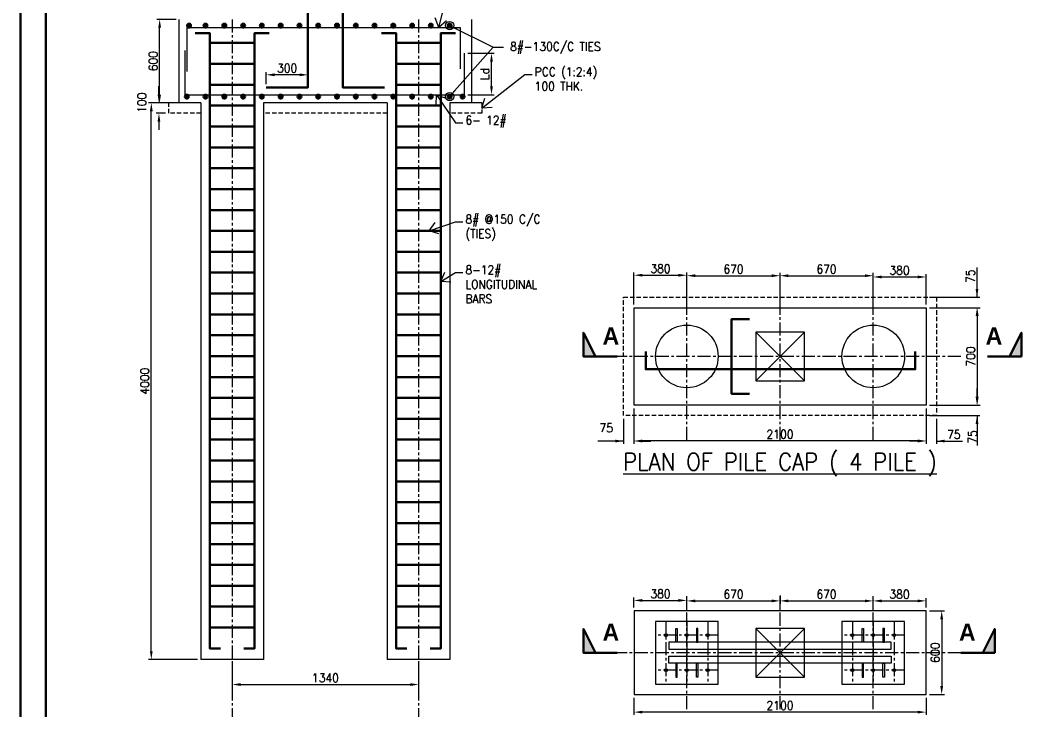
# Model space of a CAD drawing. Header units: millimetres. Extents: x 0 to 1124626, y -157535 to 82123.
# Drawn here: x 436268 to 450911, y 6756 to 16660 of the extents above; entities that cross this region are included whole.
import ezdxf
from ezdxf.enums import TextEntityAlignment as Align

# ---------------------------------------------------------------- set-up
doc = ezdxf.new("R2010")
doc.units = ezdxf.units.MM
doc.header["$MEASUREMENT"] = 0
doc.linetypes.add('CENTER', pattern=[2, 1.25, -0.25, 0.25, -0.25])
doc.linetypes.add('DASHED', pattern=[0.75, 0.5, -0.25])
for name, color, linetype, lineweight in [('CN', 253, 'Continuous', 15), ('Dim', 6, 'Continuous', 13), ('FOOTING', 171, 'Continuous', 15), ('PEDESTAL', 232, 'Continuous', 15), ('rSHEET', 2, 'Continuous', 30), ('STEEL', 240, 'Continuous', 30), ('Text', 7, 'Continuous', 15), ('TEXT-4', 2, 'Continuous', 25), ('TITLE TEXT', 50, 'Continuous', 18)]:
    doc.layers.add(name, color=color, linetype=linetype, lineweight=lineweight)
doc.layers.add('SUGGESTION', color=7, linetype='Continuous')
doc.styles.add('111', font='bold.shx', dxfattribs={"width": 0.9, "height": 90})
doc.styles.add('MtX_romans_shx', font='romans.shx')
doc.styles.add('style1', font='romans.shx', dxfattribs={"width": 0.9, "height": 300})
doc.dimstyles.new('2.0 DIM-1', dxfattribs={"dimscale": 40, "dimtxt": 125, "dimasz": 3, "dimexe": 1, "dimexo": 1.2, "dimgap": 0.8, "dimtad": 1, "dimdec": 0, "dimlfac": 0.5, "dimzin": 1, "dimdsep": 46, "dimtxsty": 'style1', "dimcen": 2, "dimclrd": 8, "dimclre": 8, "dimclrt": 7, "dimadec": 0, "dimazin": 0, "dimtfac": 1, "dimtdec": 0, "dimtofl": 0, "dimtmove": 1, "dimatfit": 3, "dimfxl": 1, "dimtolj": 1, "dimtzin": 0, "dimlwd": 9, "dimlwe": 9, "dimarcsym": 1})
doc.dimstyles.new('Copy of DIM-1', dxfattribs={"dimscale": 40, "dimtxt": 125, "dimasz": 3, "dimexe": 1, "dimexo": 1.2, "dimgap": 0.8, "dimtad": 1, "dimdec": 0, "dimzin": 1, "dimdsep": 46, "dimtxsty": 'style1', "dimcen": 2, "dimclrd": 8, "dimclre": 8, "dimclrt": 7, "dimadec": 0, "dimazin": 0, "dimtfac": 1, "dimtdec": 0, "dimtofl": 0, "dimtmove": 1, "dimatfit": 3, "dimfxl": 1, "dimtolj": 1, "dimtzin": 0, "dimlwd": 9, "dimlwe": 9, "dimarcsym": 1})

# ---------------------------------------------------------------- blocks, each defined once
blk = doc.blocks.new('*D602')
at = {"layer": 'DEFPOINTS', "color": 0, "ltscale": 20, "transparency": 16777216}
for p in [(449483, 12531), (449483, 11131), (450028, 11131)]:
    blk.add_point(p, dxfattribs=at)
at = {"layer": 'Dim', "color": 8, "lineweight": 9, "ltscale": 20, "transparency": 16777216}
for p, q in [((449531, 12531), (450068, 12531)), ((450028, 12411), (450028, 11251)), ((449531, 11131), (450068, 11131))]:
    blk.add_line(p, q, dxfattribs=at)
at = {"layer": 'Dim', "color": 8, "ltscale": 20, "transparency": 16777216}
for points in [[(450048, 12411), (450008, 12411), (450028, 12531)], [(450008, 11251), (450048, 11251), (450028, 11131)]]:
    blk.add_solid(points, dxfattribs=at)
at = {"layer": 'Dim', "color": 7, "ltscale": 20, "transparency": 16777216, "insert": (449934, 11831), "char_height": 125, "attachment_point": 5, "rotation": 90, "style": 'style1'}
blk.add_mtext('\\A1;700', dxfattribs=at)
blk = doc.blocks.new('*D603')
at = {"layer": 'DEFPOINTS', "color": 0, "ltscale": 20, "transparency": 16777216}
for p in [(449292, 12681), (450025, 12681), (449292, 12531)]:
    blk.add_point(p, dxfattribs=at)
at = {"layer": 'Dim', "color": 8, "lineweight": 9, "ltscale": 20, "transparency": 16777216}
for p, q in [((450025, 12681), (450025, 13109)), ((450025, 12801), (450025, 12921)), ((449340, 12681), (450065, 12681)), ((449340, 12531), (450065, 12531)), ((450025, 12411), (450025, 12291))]:
    blk.add_line(p, q, dxfattribs=at)
at = {"layer": 'Dim', "color": 8, "ltscale": 20, "transparency": 16777216}
for points in [[(450005, 12801), (450045, 12801), (450025, 12681)], [(450045, 12411), (450005, 12411), (450025, 12531)]]:
    blk.add_solid(points, dxfattribs=at)
at = {"layer": 'Dim', "color": 7, "ltscale": 20, "transparency": 16777216, "insert": (449930, 12986), "char_height": 125, "attachment_point": 5, "rotation": 90, "style": 'style1'}
blk.add_mtext('\\A1;75', dxfattribs=at)
blk = doc.blocks.new('*D604')
at = {"layer": 'DEFPOINTS', "color": 0, "ltscale": 20, "transparency": 16777216}
for p in [(449292, 11131), (449292, 10981), (450025, 10981)]:
    blk.add_point(p, dxfattribs=at)
at = {"layer": 'Dim', "color": 8, "lineweight": 9, "ltscale": 20, "transparency": 16777216}
for p, q in [((450025, 11251), (450025, 11371)), ((449340, 11131), (450065, 11131)), ((449340, 10981), (450065, 10981)), ((450025, 10981), (450025, 10553)), ((450025, 10861), (450025, 10741))]:
    blk.add_line(p, q, dxfattribs=at)
at = {"layer": 'Dim', "color": 8, "ltscale": 20, "transparency": 16777216}
for points in [[(450005, 11251), (450045, 11251), (450025, 11131)], [(450045, 10861), (450005, 10861), (450025, 10981)]]:
    blk.add_solid(points, dxfattribs=at)
at = {"layer": 'Dim', "color": 7, "ltscale": 20, "transparency": 16777216, "insert": (449961, 10676), "char_height": 125, "attachment_point": 5, "rotation": 90, "style": 'style1'}
blk.add_mtext('\\A1;75', dxfattribs=at)
blk = doc.blocks.new('*D605')
at = {"layer": 'DEFPOINTS', "color": 0, "ltscale": 20, "transparency": 16777216}
for p in [(445852, 12998), (445092, 12531), (445852, 12531)]:
    blk.add_point(p, dxfattribs=at)
at = {"layer": 'Dim', "color": 8, "lineweight": 9, "ltscale": 20, "transparency": 16777216}
for p, q in [((445092, 12579), (445092, 13038)), ((445852, 12579), (445852, 13038)), ((445212, 12998), (445732, 12998))]:
    blk.add_line(p, q, dxfattribs=at)
at = {"layer": 'Dim', "color": 8, "ltscale": 20, "transparency": 16777216}
for points in [[(445212, 13018), (445212, 12978), (445092, 12998)], [(445732, 12978), (445732, 13018), (445852, 12998)]]:
    blk.add_solid(points, dxfattribs=at)
at = {"layer": 'Dim', "color": 7, "ltscale": 20, "transparency": 16777216, "insert": (445472, 13092), "char_height": 125, "attachment_point": 5, "style": 'style1'}
blk.add_mtext('\\A1;380', dxfattribs=at)
blk = doc.blocks.new('*D606')
at = {"layer": 'DEFPOINTS', "color": 0, "ltscale": 20, "transparency": 16777216}
for p in [(447192, 12991), (447192, 12800), (445852, 12531)]:
    blk.add_point(p, dxfattribs=at)
at = {"layer": 'Dim', "color": 8, "lineweight": 9, "ltscale": 20, "transparency": 16777216}
for p, q in [((445852, 12579), (445852, 13031)), ((445972, 12991), (447072, 12991)), ((447192, 12848), (447192, 13031))]:
    blk.add_line(p, q, dxfattribs=at)
at = {"layer": 'Dim', "color": 8, "ltscale": 20, "transparency": 16777216}
for points in [[(445972, 13011), (445972, 12971), (445852, 12991)], [(447072, 12971), (447072, 13011), (447192, 12991)]]:
    blk.add_solid(points, dxfattribs=at)
at = {"layer": 'Dim', "color": 7, "ltscale": 20, "transparency": 16777216, "insert": (446522, 13085), "char_height": 125, "attachment_point": 5, "style": 'style1'}
blk.add_mtext('\\A1;670', dxfattribs=at)
blk = doc.blocks.new('*D607')
at = {"layer": 'DEFPOINTS', "color": 0, "ltscale": 20, "transparency": 16777216}
for p in [(448532, 12991), (447192, 12531), (448532, 12531)]:
    blk.add_point(p, dxfattribs=at)
at = {"layer": 'Dim', "color": 8, "lineweight": 9, "ltscale": 20, "transparency": 16777216}
for p, q in [((447192, 12579), (447192, 13031)), ((447312, 12991), (448412, 12991)), ((448532, 12579), (448532, 13031))]:
    blk.add_line(p, q, dxfattribs=at)
at = {"layer": 'Dim', "color": 8, "ltscale": 20, "transparency": 16777216}
for points in [[(447312, 13011), (447312, 12971), (447192, 12991)], [(448412, 12971), (448412, 13011), (448532, 12991)]]:
    blk.add_solid(points, dxfattribs=at)
at = {"layer": 'Dim', "color": 7, "ltscale": 20, "transparency": 16777216, "insert": (447862, 13085), "char_height": 125, "attachment_point": 5, "style": 'style1'}
blk.add_mtext('\\A1;670', dxfattribs=at)
blk = doc.blocks.new('*D608')
at = {"layer": 'DEFPOINTS', "color": 0, "ltscale": 20, "transparency": 16777216}
for p in [(449292, 12973), (448532, 12531), (449292, 12531)]:
    blk.add_point(p, dxfattribs=at)
at = {"layer": 'Dim', "color": 8, "lineweight": 9, "ltscale": 20, "transparency": 16777216}
for p, q in [((448532, 12579), (448532, 13013)), ((448652, 12973), (449172, 12973)), ((449292, 12579), (449292, 13013))]:
    blk.add_line(p, q, dxfattribs=at)
at = {"layer": 'Dim', "color": 8, "ltscale": 20, "transparency": 16777216}
for points in [[(448652, 12993), (448652, 12953), (448532, 12973)], [(449172, 12953), (449172, 12993), (449292, 12973)]]:
    blk.add_solid(points, dxfattribs=at)
at = {"layer": 'Dim', "color": 7, "ltscale": 20, "transparency": 16777216, "insert": (448912, 13068), "char_height": 125, "attachment_point": 5, "style": 'style1'}
blk.add_mtext('\\A1;380', dxfattribs=at)
blk = doc.blocks.new('SECTION MARK block')
at = {"layer": 'SUGGESTION', "lineweight": 30}
blk.add_hatch(color=256, dxfattribs=at).paths.add_polyline_path([(-249, -237), (-249, 104), (-78, -237)])
blk.add_lwpolyline([(-78, -237), (-249, 104), (-249, -237), (238, -237)], dxfattribs=at)
at = {"layer": 'TEXT-4', "lineweight": 18, "style": '111'}
blk.add_text('A', height=247, dxfattribs=at).set_placement((26, -66))
blk = doc.blocks.new('*D609')
at = {"layer": 'DEFPOINTS', "color": 0, "ltscale": 20, "transparency": 16777216}
for p in [(445092, 11131), (449292, 11131), (445092, 10617)]:
    blk.add_point(p, dxfattribs=at)
at = {"layer": 'Dim', "color": 8, "lineweight": 9, "ltscale": 20, "transparency": 16777216}
for p, q in [((445092, 11083), (445092, 10577)), ((449292, 11083), (449292, 10577)), ((449172, 10617), (445212, 10617))]:
    blk.add_line(p, q, dxfattribs=at)
at = {"layer": 'Dim', "color": 8, "ltscale": 20, "transparency": 16777216}
for points in [[(445212, 10637), (445212, 10597), (445092, 10617)], [(449172, 10597), (449172, 10637), (449292, 10617)]]:
    blk.add_solid(points, dxfattribs=at)
at = {"layer": 'Dim', "color": 7, "ltscale": 20, "transparency": 16777216, "insert": (447192, 10712), "char_height": 125, "attachment_point": 5, "style": 'style1'}
blk.add_mtext('\\A1;2100', dxfattribs=at)
blk = doc.blocks.new('*D610')
at = {"layer": 'DEFPOINTS', "color": 0, "ltscale": 20, "transparency": 16777216}
for p in [(449292, 10981), (449442, 10981), (449442, 10615)]:
    blk.add_point(p, dxfattribs=at)
at = {"layer": 'Dim', "color": 8, "lineweight": 9, "ltscale": 20, "transparency": 16777216}
for p, q in [((449292, 10933), (449292, 10575)), ((449442, 10933), (449442, 10575)), ((449172, 10615), (449052, 10615)), ((449442, 10615), (449814, 10615)), ((449562, 10615), (449682, 10615))]:
    blk.add_line(p, q, dxfattribs=at)
at = {"layer": 'Dim', "color": 8, "ltscale": 20, "transparency": 16777216}
for points in [[(449172, 10595), (449172, 10635), (449292, 10615)], [(449562, 10635), (449562, 10595), (449442, 10615)]]:
    blk.add_solid(points, dxfattribs=at)
at = {"layer": 'Dim', "color": 7, "ltscale": 20, "transparency": 16777216, "insert": (449691, 10710), "char_height": 125, "attachment_point": 5, "style": 'style1'}
blk.add_mtext('\\A1;75', dxfattribs=at)
blk = doc.blocks.new('*D611')
at = {"layer": 'DEFPOINTS', "color": 0, "ltscale": 20, "transparency": 16777216}
for p in [(444942, 10981), (445092, 10981), (444942, 10615)]:
    blk.add_point(p, dxfattribs=at)
at = {"layer": 'Dim', "color": 8, "lineweight": 9, "ltscale": 20, "transparency": 16777216}
for p, q in [((444942, 10933), (444942, 10575)), ((445092, 10933), (445092, 10575)), ((444942, 10615), (444571, 10615)), ((444822, 10615), (444702, 10615)), ((445212, 10615), (445332, 10615))]:
    blk.add_line(p, q, dxfattribs=at)
at = {"layer": 'Dim', "color": 8, "ltscale": 20, "transparency": 16777216}
for points in [[(444822, 10595), (444822, 10635), (444942, 10615)], [(445212, 10635), (445212, 10595), (445092, 10615)]]:
    blk.add_solid(points, dxfattribs=at)
at = {"layer": 'Dim', "color": 7, "ltscale": 20, "transparency": 16777216, "insert": (444694, 10803), "char_height": 125, "attachment_point": 5, "style": 'style1'}
blk.add_mtext('\\A1;75', dxfattribs=at)
blk = doc.blocks.new('*D616')
at = {"layer": 'DEFPOINTS', "color": 0, "ltscale": 20, "transparency": 16777216}
for p in [(442653, 16188), (443043, 16188), (442653, 15592)]:
    blk.add_point(p, dxfattribs=at)
at = {"layer": 'Dim', "color": 8, "lineweight": 9, "ltscale": 20, "transparency": 16777216}
for p, q in [((442701, 16188), (443083, 16188)), ((443043, 15712), (443043, 16068)), ((442701, 15592), (443083, 15592))]:
    blk.add_line(p, q, dxfattribs=at)
at = {"layer": 'Dim', "color": 8, "ltscale": 20, "transparency": 16777216}
for points in [[(443063, 16068), (443023, 16068), (443043, 16188)], [(443023, 15712), (443063, 15712), (443043, 15592)]]:
    blk.add_solid(points, dxfattribs=at)
at = {"layer": 'Dim', "color": 7, "ltscale": 20, "transparency": 16777216, "insert": (442948, 15890), "char_height": 125, "attachment_point": 5, "rotation": 90, "style": 'style1'}
blk.add_mtext('\\A1;Ld', dxfattribs=at)
blk = doc.blocks.new('*D617')
at = {"layer": 'DEFPOINTS', "color": 0, "ltscale": 20, "transparency": 16777216}
for p in [(438271, 16675), (438554, 16675), (438554, 15475)]:
    blk.add_point(p, dxfattribs=at)
at = {"layer": 'Dim', "color": 8, "lineweight": 9, "ltscale": 20, "transparency": 16777216}
for p, q in [((438506, 16675), (438231, 16675)), ((438271, 15595), (438271, 16555)), ((438506, 15475), (438231, 15475))]:
    blk.add_line(p, q, dxfattribs=at)
at = {"layer": 'Dim', "color": 8, "ltscale": 20, "transparency": 16777216}
for points in [[(438291, 16555), (438251, 16555), (438271, 16675)], [(438251, 15595), (438291, 15595), (438271, 15475)]]:
    blk.add_solid(points, dxfattribs=at)
at = {"layer": 'Dim', "color": 7, "ltscale": 20, "transparency": 16777216, "insert": (438177, 16075), "char_height": 125, "attachment_point": 5, "rotation": 90, "style": 'style1'}
blk.add_mtext('\\A1;600', dxfattribs=at)
blk = doc.blocks.new('*D618')
at = {"layer": 'DEFPOINTS', "color": 0, "ltscale": 20, "transparency": 16777216}
for p in [(438404, 15475), (438261, 15325), (438404, 15325)]:
    blk.add_point(p, dxfattribs=at)
at = {"layer": 'Dim', "color": 8, "lineweight": 9, "ltscale": 20, "transparency": 16777216}
for p, q in [((438261, 15595), (438261, 15715)), ((438356, 15475), (438221, 15475)), ((438356, 15325), (438221, 15325)), ((438261, 15205), (438261, 15085))]:
    blk.add_line(p, q, dxfattribs=at)
at = {"layer": 'Dim', "color": 8, "ltscale": 20, "transparency": 16777216}
for points in [[(438241, 15595), (438281, 15595), (438261, 15475)], [(438281, 15205), (438241, 15205), (438261, 15325)]]:
    blk.add_solid(points, dxfattribs=at)
at = {"layer": 'Dim', "color": 7, "ltscale": 20, "transparency": 16777216, "insert": (438016, 15477), "char_height": 125, "attachment_point": 5, "rotation": 90, "style": 'style1'}
blk.add_mtext('\\A1;100', dxfattribs=at)
blk = doc.blocks.new('*D619')
at = {"layer": 'DEFPOINTS', "color": 0, "ltscale": 20, "transparency": 16777216}
for p in [(439314, 7489), (441994, 7475), (441994, 7116)]:
    blk.add_point(p, dxfattribs=at)
at = {"layer": 'Dim', "color": 8, "lineweight": 9, "ltscale": 20, "transparency": 16777216}
for p, q in [((439314, 7441), (439314, 7076)), ((441994, 7427), (441994, 7076)), ((439434, 7116), (441874, 7116))]:
    blk.add_line(p, q, dxfattribs=at)
at = {"layer": 'Dim', "color": 8, "ltscale": 20, "transparency": 16777216}
for points in [[(439434, 7136), (439434, 7096), (439314, 7116)], [(441874, 7096), (441874, 7136), (441994, 7116)]]:
    blk.add_solid(points, dxfattribs=at)
at = {"layer": 'Dim', "color": 7, "ltscale": 20, "transparency": 16777216, "insert": (440654, 7211), "char_height": 125, "attachment_point": 5, "style": 'style1'}
blk.add_mtext('\\A1;1340', dxfattribs=at)
blk = doc.blocks.new('*D621')
at = {"layer": 'DEFPOINTS', "color": 0, "ltscale": 20, "transparency": 16777216}
for p in [(438151, 15475), (438864, 15475), (438864, 7475)]:
    blk.add_point(p, dxfattribs=at)
at = {"layer": 'Dim', "color": 8, "lineweight": 9, "ltscale": 20, "transparency": 16777216}
for p, q in [((438816, 15475), (438111, 15475)), ((438151, 7595), (438151, 15355)), ((438816, 7475), (438111, 7475))]:
    blk.add_line(p, q, dxfattribs=at)
at = {"layer": 'Dim', "color": 8, "ltscale": 20, "transparency": 16777216}
for points in [[(438171, 15355), (438131, 15355), (438151, 15475)], [(438131, 7595), (438171, 7595), (438151, 7475)]]:
    blk.add_solid(points, dxfattribs=at)
at = {"layer": 'Dim', "color": 7, "ltscale": 20, "transparency": 16777216, "insert": (438056, 11475), "char_height": 125, "attachment_point": 5, "rotation": 90, "style": 'style1'}
blk.add_mtext('\\A1;4000', dxfattribs=at)
blk = doc.blocks.new('*D622')
at = {"layer": 'DEFPOINTS', "color": 0, "ltscale": 20, "transparency": 16777216}
for p in [(449292, 8174), (449292, 6974), (449517, 6974)]:
    blk.add_point(p, dxfattribs=at)
at = {"layer": 'Dim', "color": 8, "lineweight": 9, "ltscale": 20, "transparency": 16777216}
for p, q in [((449340, 8174), (449557, 8174)), ((449517, 8054), (449517, 7094)), ((449340, 6974), (449557, 6974))]:
    blk.add_line(p, q, dxfattribs=at)
at = {"layer": 'Dim', "color": 8, "ltscale": 20, "transparency": 16777216}
for points in [[(449537, 8054), (449497, 8054), (449517, 8174)], [(449497, 7094), (449537, 7094), (449517, 6974)]]:
    blk.add_solid(points, dxfattribs=at)
at = {"layer": 'Dim', "color": 7, "ltscale": 20, "transparency": 16777216, "insert": (449423, 7574), "char_height": 125, "attachment_point": 5, "rotation": 90, "style": 'style1'}
blk.add_mtext('\\A1;600', dxfattribs=at)
blk = doc.blocks.new('*D623')
at = {"layer": 'DEFPOINTS', "color": 0, "ltscale": 20, "transparency": 16777216}
for p in [(445092, 6974), (449292, 6974), (445092, 6720)]:
    blk.add_point(p, dxfattribs=at)
at = {"layer": 'Dim', "color": 8, "lineweight": 9, "ltscale": 20, "transparency": 16777216}
for p, q in [((445092, 6926), (445092, 6680)), ((449292, 6926), (449292, 6680)), ((449172, 6720), (445212, 6720))]:
    blk.add_line(p, q, dxfattribs=at)
at = {"layer": 'Dim', "color": 8, "ltscale": 20, "transparency": 16777216}
for points in [[(445212, 6740), (445212, 6700), (445092, 6720)], [(449172, 6700), (449172, 6740), (449292, 6720)]]:
    blk.add_solid(points, dxfattribs=at)
at = {"layer": 'Dim', "color": 7, "ltscale": 20, "transparency": 16777216, "insert": (447192, 6815), "char_height": 125, "attachment_point": 5, "style": 'style1'}
blk.add_mtext('\\A1;2100', dxfattribs=at)
blk = doc.blocks.new('*D632')
at = {"layer": 'DEFPOINTS', "color": 0, "ltscale": 20, "transparency": 16777216}
for p in [(445852, 8325), (445092, 8174), (445852, 8174)]:
    blk.add_point(p, dxfattribs=at)
at = {"layer": 'Dim', "color": 8, "lineweight": 9, "ltscale": 20, "transparency": 16777216}
for p, q in [((445092, 8222), (445092, 8365)), ((445852, 8222), (445852, 8365)), ((445212, 8325), (445732, 8325))]:
    blk.add_line(p, q, dxfattribs=at)
at = {"layer": 'Dim', "color": 8, "ltscale": 20, "transparency": 16777216}
for points in [[(445212, 8345), (445212, 8305), (445092, 8325)], [(445732, 8305), (445732, 8345), (445852, 8325)]]:
    blk.add_solid(points, dxfattribs=at)
at = {"layer": 'Dim', "color": 7, "ltscale": 20, "transparency": 16777216, "insert": (445472, 8420), "char_height": 125, "attachment_point": 5, "style": 'style1'}
blk.add_mtext('\\A1;380', dxfattribs=at)
blk = doc.blocks.new('*D633')
at = {"layer": 'DEFPOINTS', "color": 0, "ltscale": 20, "transparency": 16777216}
for p in [(447192, 8443), (447192, 8318), (445852, 8174)]:
    blk.add_point(p, dxfattribs=at)
at = {"layer": 'Dim', "color": 8, "lineweight": 9, "ltscale": 20, "transparency": 16777216}
for p, q in [((445852, 8222), (445852, 8358)), ((447192, 8395), (447192, 8278)), ((445972, 8318), (447072, 8318))]:
    blk.add_line(p, q, dxfattribs=at)
at = {"layer": 'Dim', "color": 8, "ltscale": 20, "transparency": 16777216}
for points in [[(445972, 8338), (445972, 8298), (445852, 8318)], [(447072, 8298), (447072, 8338), (447192, 8318)]]:
    blk.add_solid(points, dxfattribs=at)
at = {"layer": 'Dim', "color": 7, "ltscale": 20, "transparency": 16777216, "insert": (446522, 8413), "char_height": 125, "attachment_point": 5, "style": 'style1'}
blk.add_mtext('\\A1;670', dxfattribs=at)
blk = doc.blocks.new('*D634')
at = {"layer": 'DEFPOINTS', "color": 0, "ltscale": 20, "transparency": 16777216}
for p in [(448532, 8318), (447192, 8174), (448532, 8174)]:
    blk.add_point(p, dxfattribs=at)
at = {"layer": 'Dim', "color": 8, "lineweight": 9, "ltscale": 20, "transparency": 16777216}
for p, q in [((447192, 8222), (447192, 8358)), ((448532, 8222), (448532, 8358)), ((447312, 8318), (448412, 8318))]:
    blk.add_line(p, q, dxfattribs=at)
at = {"layer": 'Dim', "color": 8, "ltscale": 20, "transparency": 16777216}
for points in [[(447312, 8338), (447312, 8298), (447192, 8318)], [(448412, 8298), (448412, 8338), (448532, 8318)]]:
    blk.add_solid(points, dxfattribs=at)
at = {"layer": 'Dim', "color": 7, "ltscale": 20, "transparency": 16777216, "insert": (447862, 8413), "char_height": 125, "attachment_point": 5, "style": 'style1'}
blk.add_mtext('\\A1;670', dxfattribs=at)
blk = doc.blocks.new('*D635')
at = {"layer": 'DEFPOINTS', "color": 0, "ltscale": 20, "transparency": 16777216}
for p in [(449292, 8318), (448532, 8174), (449292, 8174)]:
    blk.add_point(p, dxfattribs=at)
at = {"layer": 'Dim', "color": 8, "lineweight": 9, "ltscale": 20, "transparency": 16777216}
for p, q in [((448532, 8222), (448532, 8358)), ((449292, 8222), (449292, 8358)), ((448652, 8318), (449172, 8318))]:
    blk.add_line(p, q, dxfattribs=at)
at = {"layer": 'Dim', "color": 8, "ltscale": 20, "transparency": 16777216}
for points in [[(448652, 8338), (448652, 8298), (448532, 8318)], [(449172, 8298), (449172, 8338), (449292, 8318)]]:
    blk.add_solid(points, dxfattribs=at)
at = {"layer": 'Dim', "color": 7, "ltscale": 20, "transparency": 16777216, "insert": (448912, 8413), "char_height": 125, "attachment_point": 5, "style": 'style1'}
blk.add_mtext('\\A1;380', dxfattribs=at)
blk = doc.blocks.new('*D1103')
at = {"layer": 'DEFPOINTS', "color": 0, "ltscale": 20, "transparency": 16777216}
for p in [(439804, 15878), (439804, 15697), (440404, 15697)]:
    blk.add_point(p, dxfattribs=at)
at = {"layer": 'Dim', "color": 8, "lineweight": 9, "ltscale": 20, "transparency": 16777216}
for p, q in [((439804, 15745), (439804, 15918)), ((440284, 15878), (439924, 15878)), ((440404, 15745), (440404, 15918))]:
    blk.add_line(p, q, dxfattribs=at)
at = {"layer": 'Dim', "color": 8, "ltscale": 20, "transparency": 16777216}
for points in [[(439924, 15898), (439924, 15858), (439804, 15878)], [(440284, 15858), (440284, 15898), (440404, 15878)]]:
    blk.add_solid(points, dxfattribs=at)
at = {"layer": 'Dim', "color": 7, "ltscale": 20, "transparency": 16777216, "insert": (440104, 15973), "char_height": 125, "attachment_point": 5, "style": 'style1'}
blk.add_mtext('\\A1;300', dxfattribs=at)

msp = doc.modelspace()

# ---------------------------------------------------------------- hatches: boundary and pattern name
at = {"layer": 'STEEL', "ltscale": 20}
for points in [[(438720.8664, 16585.381, -1), (438666.136, 16585.381, -1)], [(438958.4865, 16585.381, -1), (438903.7561, 16585.381, -1)], [(439228.4865, 16585.381, -1), (439173.7561, 16585.381, -1)], [(439498.4865, 16585.381, -1), (439443.7561, 16585.381, -1)], [(439768.4865, 16585.381, -1), (439713.7561, 16585.381, -1)], [(440038.4865, 16585.381, -1), (439983.7561, 16585.381, -1)], [(440308.4865, 16585.381, -1), (440253.7561, 16585.381, -1)], [(440578.4865, 16585.381, -1), (440523.7561, 16585.381, -1)], [(440848.4865, 16585.381, -1), (440793.7561, 16585.381, -1)], [(441118.4865, 16585.381, -1), (441063.7561, 16585.381, -1)], [(441388.4865, 16585.381, -1), (441333.7561, 16585.381, -1)], [(441658.4865, 16585.381, -1), (441603.7561, 16585.381, -1)], [(441928.4865, 16585.381, -1), (441873.7561, 16585.381, -1)], [(442198.4865, 16585.381, -1), (442143.7561, 16585.381, -1)], [(442468.4865, 16585.381, -1), (442413.7561, 16585.381, -1)], [(438688.4865, 15564.8452, 1), (438633.7561, 15564.8452, 1)], [(438958.4865, 15564.8452, 1), (438903.7561, 15564.8452, 1)], [(439228.4865, 15564.8452, 1), (439173.7561, 15564.8452, 1)], [(439498.4865, 15564.8452, 1), (439443.7561, 15564.8452, 1)], [(439768.4865, 15564.8452, 1), (439713.7561, 15564.8452, 1)], [(440038.4865, 15564.8452, 1), (439983.7561, 15564.8452, 1)], [(440308.4865, 15564.8452, 1), (440253.7561, 15564.8452, 1)], [(440578.4865, 15564.8452, 1), (440523.7561, 15564.8452, 1)], [(440848.4865, 15564.8452, 1), (440793.7561, 15564.8452, 1)], [(441118.4865, 15564.8452, 1), (441063.7561, 15564.8452, 1)], [(441388.4865, 15564.8452, 1), (441333.7561, 15564.8452, 1)], [(441658.4865, 15564.8452, 1), (441603.7561, 15564.8452, 1)], [(441928.4865, 15564.8452, 1), (441873.7561, 15564.8452, 1)], [(442198.4865, 15564.8452, 1), (442143.7561, 15564.8452, 1)], [(442468.4865, 15564.8452, 1), (442413.7561, 15564.8452, 1)], [(442655.3546, 15564.8452, 1), (442600.6242, 15564.8452, 1)]]:
    msp.add_hatch(color=256, dxfattribs=at).paths.add_polyline_path(points)

# ---------------------------------------------------------------- linework, layer by layer
at = {"layer": 'CN', "linetype": 'CENTER', "ltscale": 150}
for p, q in [((439313.7024, 16675.1156), (439313.7024, 5406.7991)), ((441993.7168, 16675.1156), (441993.7168, 5406.7991)), ((445852.3834, 10631.1487), (445852.3834, 13031.1487)), ((447192.3834, 10631.1487), (447192.3834, 13031.1487)), ((448532.3834, 10631.1487), (448532.3834, 13031.1487)), ((449792.3834, 11831.1487), (444592.3834, 11831.1487)), ((445852.3834, 6761.9111), (445852.3834, 8385.3131)), ((447192.3834, 6761.9111), (447192.3834, 8385.3131)), ((448532.3834, 6761.9111), (448532.3834, 8385.3131)), ((449792.3834, 7573.6121), (444592.3834, 7573.6121))]:
    msp.add_line(p, q, dxfattribs=at)
at = {"layer": 'CN', "color": 252, "linetype": 'CENTER', "ltscale": 150, "true_color": 0x939598}
for p, q in [((445552.3834, 8023.6121), (445552.3834, 7123.6121)), ((445852.3834, 8023.6121), (445852.3834, 7123.6121)), ((446152.3834, 8023.6121), (446152.3834, 7123.6121)), ((448232.3834, 8023.6121), (448232.3834, 7123.6121)), ((448532.3834, 8023.6121), (448532.3834, 7123.6121)), ((448832.3834, 8023.6121), (448832.3834, 7123.6121)), ((446302.3834, 7823.6121), (445402.3834, 7823.6121)), ((448982.3834, 7823.6121), (448082.3834, 7823.6121)), ((446302.3834, 7323.6121), (445402.3834, 7323.6121)), ((448982.3834, 7323.6121), (448082.3834, 7323.6121))]:
    msp.add_line(p, q, dxfattribs=at)
at = {"layer": 'Dim', "ltscale": 20}
for p, q in [((438666.6009, 15923.9378), (438666.6009, 16558.0209)), ((438666.6009, 16558.0209), (442593.2822, 16558.0209)), ((442593.2822, 16558.0209), (442593.2822, 15961.7935)), ((438631.2168, 16226.2935), (438631.2168, 15592.2104)), ((442653.3575, 15592.2104), (442653.3575, 16188.4378)), ((438631.2168, 15592.2104), (442653.3575, 15592.2104))]:
    msp.add_line(p, q, dxfattribs=at)
at = {"layer": 'Dim', "color": 3, "ltscale": 20, "transparency": 33554483}
for p, q in [((446842.3834, 12181.1487), (447542.3834, 11481.1487)), ((446842.3834, 11481.1487), (447542.3834, 12181.1487))]:
    msp.add_line(p, q, dxfattribs=at)
at = {"layer": 'Dim', "color": 3, "ltscale": 20}
for p, q in [((446842.3834, 7923.6121), (447542.3834, 7223.6121)), ((446842.3834, 7223.6121), (447542.3834, 7923.6121))]:
    msp.add_line(p, q, dxfattribs=at)
at = {"layer": 'Dim', "color": 3, "ltscale": 20, "transparency": 33554483}
msp.add_lwpolyline([(446842.3834, 12181.1487), (446842.3834, 11481.1487), (447542.3834, 11481.1487), (447542.3834, 12181.1487)], close=True, dxfattribs=at)
at = {"layer": 'Dim', "ltscale": 20}
for points in [[(445402.3834, 8023.6121), (445402.3834, 7123.6121), (446302.3834, 7123.6121), (446302.3834, 8023.6121)], [(448082.3834, 8023.6121), (448082.3834, 7123.6121), (448982.3834, 7123.6121), (448982.3834, 8023.6121)]]:
    msp.add_lwpolyline(points, close=True, dxfattribs=at)
at = {"layer": 'Dim', "color": 3, "ltscale": 20}
msp.add_lwpolyline([(446842.3834, 7923.6121), (446842.3834, 7223.6121), (447542.3834, 7223.6121), (447542.3834, 7923.6121)], close=True, dxfattribs=at)
at = {"layer": 'Dim', "ltscale": 20}
for centre, radius in [((445852.3834, 11831.1487), 450), ((448532.3834, 11831.1487), 450), ((445552.3834, 7823.6121), 20), ((445852.3834, 7823.6121), 20), ((446152.3834, 7823.6121), 20), ((448232.3834, 7823.6121), 20), ((448532.3834, 7823.6121), 20), ((448832.3834, 7823.6121), 20), ((445552.3834, 7323.6121), 20), ((445852.3834, 7323.6121), 20), ((446152.3834, 7323.6121), 20), ((448232.3834, 7323.6121), 20), ((448532.3834, 7323.6121), 20), ((448832.3834, 7323.6121), 20)]:
    msp.add_circle(centre, radius, dxfattribs=at)
at = {"layer": 'FOOTING', "ltscale": 20}
for p, q in [((438553.7024, 15475.1156), (438403.7024, 15475.1156)), ((438863.7024, 15475.1156), (438863.7024, 7475.1156)), ((439763.7024, 15475.1156), (439763.7024, 7475.1156)), ((441543.7168, 15475.1156), (441543.7168, 7475.1156)), ((442443.6879, 15475.1156), (442443.6879, 7475.1156)), ((442903.7024, 15475.1156), (442753.7024, 15475.1156))]:
    msp.add_line(p, q, dxfattribs=at)
for points in [[(438863.7024, 15475.1156), (438553.7024, 15475.1156), (438553.7024, 16675.1156)], [(442753.7024, 16675.1156), (442753.7024, 15475.1156), (442443.6879, 15475.1156)], [(441543.7168, 15475.1156), (439763.7024, 15475.1156)], [(439763.7024, 7475.1156), (438863.7024, 7475.1156)], [(442443.6879, 7475.1156), (441543.7168, 7475.1156)]]:
    msp.add_lwpolyline(points, dxfattribs=at)
at = {"layer": 'FOOTING', "linetype": 'DASHED', "ltscale": 125}
for points in [[(438863.7024, 15325.1156), (438403.7024, 15325.1156), (438403.7024, 15475.1156)], [(442903.7024, 15475.1156), (442903.7024, 15325.1156), (442443.6879, 15325.1156)], [(441543.7168, 15325.1156), (439763.7024, 15325.1156)]]:
    msp.add_lwpolyline(points, dxfattribs=at)
msp.add_lwpolyline([(449442.3834, 10981.1487), (444942.3834, 10981.1487), (444942.3834, 12681.1487), (449442.3834, 12681.1487)], close=True, dxfattribs=at)
at = {"layer": 'FOOTING', "ltscale": 20}
for points in [[(449292.3834, 11131.1487), (445092.3834, 11131.1487), (445092.3834, 12531.1487), (449292.3834, 12531.1487)], [(445092.3834, 8173.6121), (445092.3834, 6973.6121), (449292.3834, 6973.6121), (449292.3834, 8173.6121)]]:
    msp.add_lwpolyline(points, close=True, dxfattribs=at)
at = {"layer": 'PEDESTAL', "ltscale": 20}
for points in [[(445712.3834, 7923.6121), (445712.3834, 7723.6121), (445692.3834, 7723.6121), (445692.3834, 7923.6121)], [(445992.3834, 7923.6121), (445992.3834, 7723.6121), (446012.3834, 7723.6121), (446012.3834, 7923.6121)], [(448392.3834, 7923.6121), (448392.3834, 7723.6121), (448372.3834, 7723.6121), (448372.3834, 7923.6121)], [(448672.3834, 7923.6121), (448672.3834, 7723.6121), (448692.3834, 7723.6121), (448692.3834, 7923.6121)], [(445592.3834, 7723.6121), (445592.3834, 7623.6121), (448792.3834, 7623.6121), (448792.3834, 7723.6121)], [(445592.3834, 7423.6121), (445592.3834, 7523.6121), (448792.3834, 7523.6121), (448792.3834, 7423.6121)], [(445712.3834, 7223.6121), (445712.3834, 7423.6121), (445692.3834, 7423.6121), (445692.3834, 7223.6121)], [(445992.3834, 7223.6121), (445992.3834, 7423.6121), (446012.3834, 7423.6121), (446012.3834, 7223.6121)], [(448392.3834, 7223.6121), (448392.3834, 7423.6121), (448372.3834, 7423.6121), (448372.3834, 7223.6121)], [(448672.3834, 7223.6121), (448672.3834, 7423.6121), (448692.3834, 7423.6121), (448692.3834, 7223.6121)]]:
    msp.add_lwpolyline(points, close=True, dxfattribs=at)
at = {"layer": 'rSHEET'}
msp.add_lwpolyline([(436267.8926, 350.5576), (474688.0635, 350.5576), (474688.0635, 27516.3626), (436267.8926, 27516.3626)], close=True, dxfattribs=at)
msp.add_lwpolyline([(436908.2288, 715.7779), (474047.7273, 715.7779, 0.4142135624), (474322.1571, 990.2077), (474322.1571, 26876.7125, 0.4142135624), (474047.7273, 27151.1423), (436908.2288, 27151.1423, 0.4142135624), (436633.799, 26876.7125), (436633.799, 990.2077, 0.4142135624)], format="xyb", close=True, dxfattribs=at)
at = {"layer": 'STEEL', "ltscale": 20}
for p, q in [((438993.971, 16335.3066), (439633.4337, 16335.3066)), ((441673.971, 16335.3066), (442313.4337, 16335.3066)), ((438993.971, 16035.3066), (439633.4337, 16035.3066)), ((441673.971, 16035.3066), (442313.4337, 16035.3066)), ((438993.971, 15735.3066), (439633.4337, 15735.3066)), ((441673.971, 15735.3066), (442313.4337, 15735.3066)), ((438993.971, 15435.3066), (439633.4337, 15435.3066)), ((441673.971, 15435.3066), (442313.4337, 15435.3066)), ((438993.971, 15135.3066), (439633.4337, 15135.3066)), ((441673.971, 15135.3066), (442313.4337, 15135.3066)), ((438993.971, 14835.3066), (439633.4337, 14835.3066)), ((441673.971, 14835.3066), (442313.4337, 14835.3066)), ((438993.971, 14535.3066), (439633.4337, 14535.3066)), ((441673.971, 14535.3066), (442313.4337, 14535.3066)), ((438993.971, 14235.3066), (439633.4337, 14235.3066)), ((441673.971, 14235.3066), (442313.4337, 14235.3066)), ((438993.971, 13935.3066), (439633.4337, 13935.3066)), ((441673.971, 13935.3066), (442313.4337, 13935.3066)), ((438993.971, 13635.3066), (439633.4337, 13635.3066)), ((441673.971, 13635.3066), (442313.4337, 13635.3066)), ((438993.971, 13335.3066), (439633.4337, 13335.3066)), ((441673.971, 13335.3066), (442313.4337, 13335.3066)), ((438993.971, 13035.3066), (439633.4337, 13035.3066)), ((441673.971, 13035.3066), (442313.4337, 13035.3066)), ((438993.971, 12735.3066), (439633.4337, 12735.3066)), ((441673.971, 12735.3066), (442313.4337, 12735.3066)), ((438993.971, 12435.3066), (439633.4337, 12435.3066)), ((441673.971, 12435.3066), (442313.4337, 12435.3066)), ((438993.971, 12135.3066), (439633.4337, 12135.3066)), ((441673.971, 12135.3066), (442313.4337, 12135.3066)), ((438993.971, 11835.3066), (439633.4337, 11835.3066)), ((441673.971, 11835.3066), (442313.4337, 11835.3066)), ((438993.971, 11535.3066), (439633.4337, 11535.3066)), ((441673.971, 11535.3066), (442313.4337, 11535.3066)), ((438993.971, 11235.3066), (439633.4337, 11235.3066)), ((441673.971, 11235.3066), (442313.4337, 11235.3066)), ((438993.971, 10935.3066), (439633.4337, 10935.3066)), ((441673.971, 10935.3066), (442313.4337, 10935.3066)), ((438993.971, 10635.3066), (439633.4337, 10635.3066)), ((441673.971, 10635.3066), (442313.4337, 10635.3066)), ((438993.971, 10335.3066), (439633.4337, 10335.3066)), ((441673.971, 10335.3066), (442313.4337, 10335.3066)), ((438993.971, 10035.3066), (439633.4337, 10035.3066)), ((441673.971, 10035.3066), (442313.4337, 10035.3066)), ((438993.971, 9735.3066), (439633.4337, 9735.3066)), ((441673.971, 9735.3066), (442313.4337, 9735.3066)), ((438993.971, 9435.3066), (439633.4337, 9435.3066)), ((441673.971, 9435.3066), (442313.4337, 9435.3066)), ((438993.971, 9135.3066), (439633.4337, 9135.3066)), ((441673.971, 9135.3066), (442313.4337, 9135.3066)), ((438993.971, 8835.3066), (439633.4337, 8835.3066)), ((441673.971, 8835.3066), (442313.4337, 8835.3066)), ((438993.971, 8535.3066), (439633.4337, 8535.3066)), ((441673.971, 8535.3066), (442313.4337, 8535.3066)), ((438993.971, 8235.3066), (439633.4337, 8235.3066)), ((441673.971, 8235.3066), (442313.4337, 8235.3066)), ((438993.971, 7935.3066), (439633.4337, 7935.3066)), ((441673.971, 7935.3066), (442313.4337, 7935.3066))]:
    msp.add_line(p, q, dxfattribs=at)
for points in [[(439803.7024, 25152.0783), (440403.7024, 25152.0783), (440403.7024, 15696.6509), (439803.7024, 15696.6509)], [(441503.7024, 25152.0783), (440903.7024, 25152.0783), (440903.7024, 15696.6509), (441503.7024, 15696.6509)], [(438779.9781, 16474.3416), (438993.971, 16474.3416), (438993.971, 7632.7486), (439145.1869, 7632.7486)], [(439847.4266, 16474.3416), (439633.4337, 16474.3416), (439633.4337, 7632.7486), (439482.2178, 7632.7486)], [(441459.9781, 16474.3416), (441673.971, 16474.3416), (441673.971, 7632.7486), (441825.1869, 7632.7486)], [(442527.4266, 16474.3416), (442313.4337, 16474.3416), (442313.4337, 7632.7486), (442162.2178, 7632.7486)], [(446750.892, 12368.6406), (446495.485, 12368.6406), (446495.485, 11293.6568), (446750.892, 11293.6568)], [(445261.7155, 11901.2829), (445261.7155, 11645.8758), (449136.6993, 11645.8758), (449136.6993, 11901.2829)]]:
    msp.add_lwpolyline(points, dxfattribs=at)
for centre in [(438693.5012, 16585.381), (438931.1213, 16585.381), (439201.1213, 16585.381), (439471.1213, 16585.381), (439741.1213, 16585.381), (440011.1213, 16585.381), (440281.1213, 16585.381), (440551.1213, 16585.381), (440821.1213, 16585.381), (441091.1213, 16585.381), (441361.1213, 16585.381), (441631.1213, 16585.381), (441901.1213, 16585.381), (442171.1213, 16585.381), (442441.1213, 16585.381), (438661.1213, 15564.8452), (438931.1213, 15564.8452), (439201.1213, 15564.8452), (439471.1213, 15564.8452), (439741.1213, 15564.8452), (440011.1213, 15564.8452), (440281.1213, 15564.8452), (440551.1213, 15564.8452), (440821.1213, 15564.8452), (441091.1213, 15564.8452), (441361.1213, 15564.8452), (441631.1213, 15564.8452), (441901.1213, 15564.8452), (442171.1213, 15564.8452), (442441.1213, 15564.8452), (442627.9894, 15564.8452)]:
    msp.add_circle(centre, 27.3652, dxfattribs=at)

# ---------------------------------------------------------------- block references
at = {"layer": 'Dim'}
for p in [(444614.3461, 12067.9492), (444614.3461, 7810.4126)]:
    msp.add_blockref('SECTION MARK block', p, dxfattribs=at)
at = {"layer": 'Dim', "xscale": -1}
for p, rotation in [((450413.6516, 12067.9492), 359.9999999999958), ((450030.4524, 7810.4126), 359.9999999999957)]:
    msp.add_blockref('SECTION MARK block', p, dxfattribs=dict(at, rotation=rotation))

# ---------------------------------------------------------------- texts
at = {"layer": 'Text', "ltscale": 20, "char_height": 125, "style": 'style1'}
for s, insert, width, attachment_point in [('8#-130C/C TIES', (443311.4972, 16180.0624), 1981.248047, 7), ('PCC (1:2:4) \\P100 THK.', (443663.3187, 15983.8101), 1577.336222, 1), ('6- 12#', (442666.9061, 15288.3225), 1577.336222, 1), ('8# @150 C/C\\P(TIES)', (442666.9061, 13866.3433), 1577.336222, 1), ('8-12# LONGITUDINAL BARS', (442666.9061, 13137.5931), 1577.336222, 1)]:
    msp.add_mtext(s, dxfattribs=dict(at, insert=insert, width=width, attachment_point=attachment_point))
at = {"layer": 'TITLE TEXT', "ltscale": 20, "style": 'MtX_romans_shx', "width": 0.9}
msp.add_text('%%UPLAN OF PILE CAP ( 4 PILE )', height=250, dxfattribs=at).set_placement((447192.3834, 10317.8407), align=Align.MIDDLE_CENTER)

# ---------------------------------------------------------------- dimensions: what is measured, and where the dimension line sits
at = {"layer": 'Dim', "ltscale": 20}
for base, p1, p2, angle, picture, middle in [((438271.3807, 16675.1156), (438553.7024, 15475.1156), (438553.7024, 16675.1156), 90, '*D617', (438176.8807, 16075.1156)), ((450028.2601, 11131.1487), (449483.0396, 12531.1487), (449483.0396, 11131.1487), 270, '*D602', (449933.7601, 11831.1487)), ((449517.2678, 6973.6121), (449292.3834, 8173.6121), (449292.3834, 6973.6121), 270, '*D622', (449422.7678, 7573.6121))]:
    dim = msp.add_linear_dim(base=base, p1=p1, p2=p2, angle=angle, dimstyle='2.0 DIM-1', dxfattribs=at)
    dim.commit()
    dim.dimension.update_dxf_attribs({"geometry": picture, "text_midpoint": middle})
dim = msp.add_linear_dim(base=(443042.6781, 16188.4378), p1=(442653.3575, 15592.2104), p2=(442653.3575, 16188.4378), angle=90, text='Ld', dimstyle='2.0 DIM-1', override={"dimtxsty": 'style1'}, dxfattribs=at)
dim.commit()
dim.dimension.update_dxf_attribs({"geometry": '*D616', "text_midpoint": (442948.1781, 15890.3241)})
for base, p1, p2, picture, middle in [((439803.7024, 15878.4766), (440403.7024, 15696.6509), (439803.7024, 15696.6509), '*D1103', (440103.7024, 15972.9766)), ((445852.3834, 12997.5901), (445092.3834, 12531.1487), (445852.3834, 12531.1487), '*D605', (445472.3834, 13092.0901)), ((447192.3834, 12990.9606), (445852.3834, 12531.1487), (447192.3834, 12800.3795), '*D606', (446522.3834, 13085.4606)), ((448532.3834, 12990.9606), (447192.3834, 12531.1487), (448532.3834, 12531.1487), '*D607', (447862.3834, 13085.4606)), ((449292.3834, 12973.2632), (448532.3834, 12531.1487), (449292.3834, 12531.1487), '*D608', (448912.3834, 13067.7632)), ((445092.3834, 10617.4855), (449292.3834, 11131.1487), (445092.3834, 11131.1487), '*D609', (447192.3834, 10711.9855)), ((445852.3834, 8325.0697), (445092.3834, 8173.6121), (445852.3834, 8173.6121), '*D632', (445472.3834, 8419.5697)), ((447192.3834, 8318.4402), (445852.3834, 8173.6121), (447192.3834, 8442.8429), '*D633', (446522.3834, 8412.9402)), ((448532.3834, 8318.4402), (447192.3834, 8173.6121), (448532.3834, 8173.6121), '*D634', (447862.3834, 8412.9402)), ((449292.3834, 8318.4402), (448532.3834, 8173.6121), (449292.3834, 8173.6121), '*D635', (448912.3834, 8412.9402)), ((441993.7024, 7116.289), (439313.7024, 7489.1781), (441993.7024, 7475.1156), '*D619', (440653.7024, 7210.789)), ((445092.3834, 6720.0834), (449292.3834, 6973.6121), (445092.3834, 6973.6121), '*D623', (447192.3834, 6814.5834))]:
    dim = msp.add_linear_dim(base=base, p1=p1, p2=p2, dimstyle='2.0 DIM-1', dxfattribs=at)
    dim.commit()
    dim.dimension.update_dxf_attribs({"geometry": picture, "text_midpoint": middle})
dim = msp.add_linear_dim(base=(438261.3854, 15325.1156), p1=(438403.7024, 15475.1156), p2=(438403.7024, 15325.1156), angle=90, text='100', dimstyle='2.0 DIM-1', dxfattribs=at)
dim.commit()
dim.dimension.update_dxf_attribs({"geometry": '*D618', "text_midpoint": (438016.3854, 15477.2657)})
dim = msp.add_linear_dim(base=(438150.8201, 15475.1156), p1=(438863.7024, 7475.1156), p2=(438863.7024, 15475.1156), angle=90, dimstyle='2.0 DIM-1', override={"dimtxsty": 'style1'}, dxfattribs=at)
dim.commit()
dim.dimension.update_dxf_attribs({"geometry": '*D621', "text_midpoint": (438056.3201, 11475.1156)})
for base, p1, p2, angle, picture, middle in [((450024.7904, 12681.1487), (449292.3834, 12531.1487), (449292.3834, 12681.1487), 270, '*D603', (450046.7053, 12985.9079)), ((450024.7904, 10981.1487), (449292.3834, 11131.1487), (449292.3834, 10981.1487), 90, '*D604', (450040.2117, 10676.3896)), ((444942.3834, 10615.3859), (445092.3834, 10981.1487), (444942.3834, 10981.1487), 180, '*D611', (444693.9623, 10662.0127))]:
    dim = msp.add_linear_dim(base=base, p1=p1, p2=p2, angle=angle, dimstyle='2.0 DIM-1', dxfattribs=at)
    dim.commit()
    dim.dimension.update_dxf_attribs({"geometry": picture, "text_midpoint": middle, "dimtype": 160})
dim = msp.add_linear_dim(base=(449442.3834, 10615.3859), p1=(449292.3834, 10981.1487), p2=(449442.3834, 10981.1487), dimstyle='2.0 DIM-1', dxfattribs=at)
dim.commit()
dim.dimension.update_dxf_attribs({"geometry": '*D610', "text_midpoint": (449690.8044, 10662.0127), "dimtype": 160})

# ---------------------------------------------------------------- leaders
for points, override in [([(442284.5676, 16558.0209), (442433.5774, 17137.6621), (442581.7178, 17137.6621)], {"dimtad": 0, "dimldrblk": 'Open90'}), ([(442441.1213, 16585.381), (443069.0273, 16275.1106), (443217.1676, 16275.1106)], {"dimtad": 0, "dimldrblk": 'Origin'}), ([(442441.1213, 15564.8452), (443069.0273, 16275.1106), (443217.1676, 16275.1106)], {"dimtad": 0, "dimldrblk": 'Origin'}), ([(442903.7024, 15400.1156), (443522.8276, 15881.9275), (443627.2242, 15881.9275)], {"dimtxt": 125, "dimasz": 3, "dimtad": 0, "dimldrblk": 'Open90'}), ([(442253.0184, 15592.2104), (442526.415, 15186.44), (442630.8116, 15186.44)], {"dimtxt": 125, "dimasz": 3, "dimgap": 0.8, "dimtad": 0, "dimldrblk": 'Open90'}), ([(442146.5478, 13635.3066), (442526.415, 13764.4608), (442630.8116, 13764.4608)], {"dimtxt": 125, "dimasz": 3, "dimtad": 0, "dimldrblk": 'Open90'}), ([(442313.4337, 12906.5563), (442526.415, 13035.7106), (442630.8116, 13035.7106)], {"dimtxt": 125, "dimasz": 3, "dimtad": 0, "dimldrblk": 'Open90'})]:
    msp.add_leader(points, dimstyle='Copy of DIM-1', override=override, dxfattribs=at)

doc.saveas('drawing.dxf')
